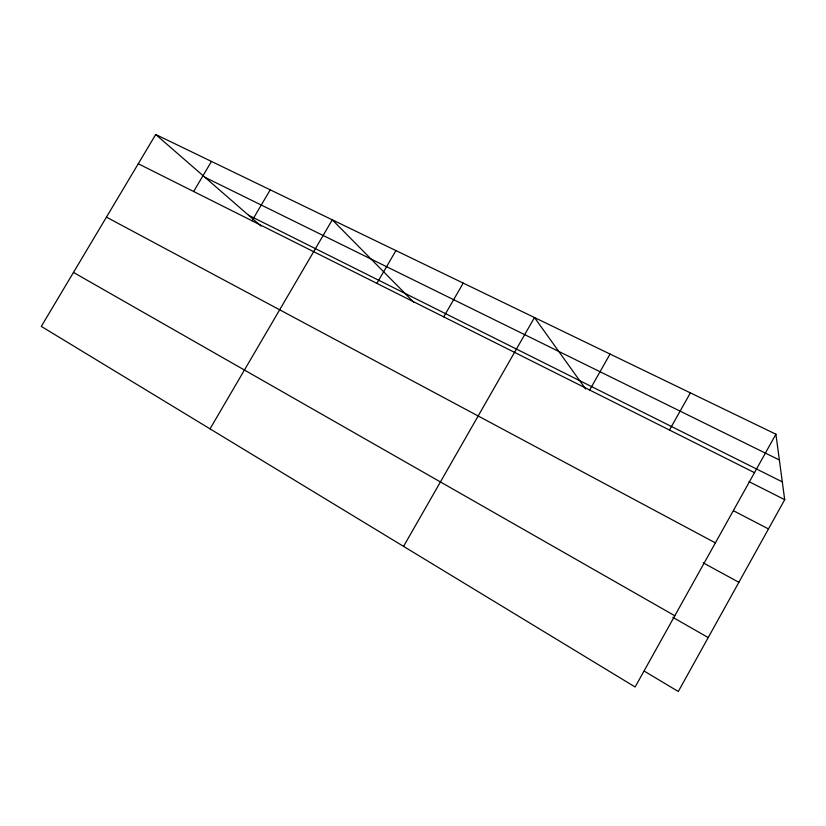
<?xml version="1.0" encoding="UTF-8"?>
<svg xmlns="http://www.w3.org/2000/svg" width="826" height="826" viewBox="0 0 826 826"><rect width="100%" height="100%" fill="white"/><g stroke="black" fill="none" stroke-linecap="round" stroke-linejoin="round"><path stroke-width="1.24" d="M775.903 434.208L635.132 686.995L41.3 326.394L155.711 134.493L775.903 434.208L784.7 499.678L678.301 691.507L644.301 671.146M669.483 430.036L690.381 392.877M589.65 390.027L610.053 354.055M403.563 546.378L534.474 317.525L585.665 389.015M443.738 316.874L463.21 283.091M376.883 283.37L395.933 250.577M210.031 428.859L332.289 219.819L413.816 302.316M252.013 220.769L270.226 189.835M193.635 191.508L211.456 161.431M204.962 177.322L779.372 459.979M248.543 215.225L782.305 481.868M138.262 163.744L754.489 472.658M749.027 481.641L784.7 499.678M733.581 510.809L768.479 528.929M106.44 217.135L715.378 542.888M703.153 562.826L738.878 582.299M73.473 272.425L674.801 615.762M672.808 617.321L708.212 637.579M155.711 134.493L261.099 226.138"/></g></svg>
